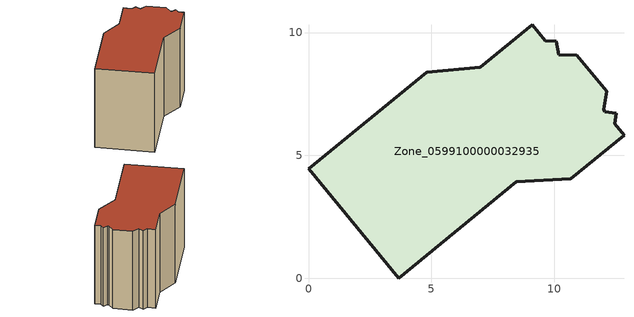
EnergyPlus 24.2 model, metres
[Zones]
Zone_0599100000032935
 floor ground (C_G): 12.01,6.88 12.06,6.77 12.53,6.71 12.46,6.28 12.84,5.82 10.68,4.06 8.46,3.93 3.67,0 0,4.45 4.81,8.39 6.98,8.59 9.1,10.32 9.64,9.67 10.08,9.65 10.18,9.09 10.92,9.08 12.13,7.61 z0
 wall outside (C_F): 6.98,8.59 4.81,8.39 0,4.45 3.67,0 8.46,3.93 10.68,4.06 12.84,5.82 12.46,6.28 12.53,6.71 12.06,6.77 12.01,6.88 12.13,7.61 10.92,9.08 10.18,9.09 10.08,9.65 9.64,9.67 9.1,10.32 6.98,8.59 z0:8.92
 roof outside (C_R): 10.18,9.09 10.08,9.65 9.64,9.67 9.1,10.32 6.98,8.59 4.81,8.39 0,4.45 3.67,0 8.46,3.93 10.68,4.06 12.84,5.82 12.46,6.28 12.53,6.71 12.06,6.77 12.01,6.88 12.13,7.61 10.92,9.08 z8.92
[BUILDING]
Pand.0599100000032935: North Axis=0; Terrain=City; Loads Convergence Tolerance Value=0.04; Temperature Convergence Tolerance Value=0.4; Solar Distribution=FullExterior; Maximum Number of Warmup Days=25; Minimum Number of Warmup Days=1
[Site:Location]
Rotterdam.The.Hague.AP_ZH_NLD Design_Conditions: Latitude=51.96; Longitude=4.45; Time Zone=1; Elevation=-4.5
[SITE:GROUNDTEMPERATURE:BUILDINGSURFACE]
18, 18, 18, 18, 18, 18, 18, 18, 18, 18, 18, 18
[MATERIAL] Thermal Absorptance=0.9; Solar Absorptance=0.7; Visible Absorptance=0.7
Name | Roughness | Thickness | Conductivity | Density | Specific Heat
G.TI.1946 | MediumSmooth | 0.15 | 1 | 540 | 1210
F.TI.1946 | Rough | 0.3 | 0.857143 | 1920 | 840
R.TI.1946 | MediumRough | 0.2 | 0.1 | 1500 | 1000
[CONSTRUCTION]
C_G: G.TI.1946
C_F: F.TI.1946
C_R: R.TI.1946
[ZONE]
Zone_0599100000032935: Type=1; Multiplier=1; Ceiling Height=Autocalculate; Volume=Autocalculate; Floor Area=autocalculate; Part of Total Floor Area=Yes
[ZONEINFILTRATION:DESIGNFLOWRATE]
Infil_Zone_0599100000032935: Zone or ZoneList or Space or SpaceList=Zone_0599100000032935; Schedule=AlwaysOn; Design Flow Rate Calculation Method=Flow/Area; Flow Rate per Floor Area=0.003; Constant Term Coefficient=1; Temperature Term Coefficient=0; Velocity Term Coefficient=0; Velocity Squared Term Coefficient=0
[HVACTEMPLATE:ZONE:IDEALLOADSAIRSYSTEM]
Zone_0599100000032935: Maximum Heating Supply Air Temperature=50; Minimum Cooling Supply Air Temperature=13; Maximum Heating Supply Air Humidity Ratio=0.0156; Minimum Cooling Supply Air Humidity Ratio=0.0077; Heating Limit=NoLimit; Cooling Limit=NoLimit; Dehumidification Control Type=ConstantSensibleHeatRatio; Cooling Sensible Heat Ratio=0.7; Dehumidification Setpoint=60; Humidification Control Type=None; Humidification Setpoint=30; Outdoor Air Method=None; Outdoor Air Flow Rate per Person=0.00944; Outdoor Air Flow Rate per Zone Floor Area=0; Outdoor Air Flow Rate per Zone=0; Demand Controlled Ventilation Type=None; Outdoor Air Economizer Type=NoEconomizer; Heat Recovery Type=None; Sensible Heat Recovery Effectiveness=0.7; Latent Heat Recovery Effectiveness=0.65
[ZONECONTROL:THERMOSTAT]
ThermostatControl_Zone_0599100000032935: Zone or ZoneList=Zone_0599100000032935; Control Type Schedule=DualSetpointControlType; Control 1=Thermostat_Zone_0599100000032935; Temperature Difference Between Cutout And Setpoint=0
[THERMOSTATSETPOINT:DUALSETPOINT]
Thermostat_Zone_0599100000032935: Heating Setpoint Temperature Schedule=HeatingSetpoint_Zone_0599100000032935; Cooling Setpoint Temperature Schedule=CoolingSetpoint_Zone_0599100000032935
[SCHEDULE:COMPACT]
HeatingSetpoint_Zone_0599100000032935: Through: 12/31, For: AllDays, Until: 24:00, 21
CoolingSetpoint_Zone_0599100000032935: Through: 12/31, For: AllDays, Until: 24:00, 24
DualSetpointControlType: Through: 12/31, For: AllDays, Until: 24:00, 4
AlwaysOn: Through: 12/31, For: AllDays, Until: 24:00, 1
